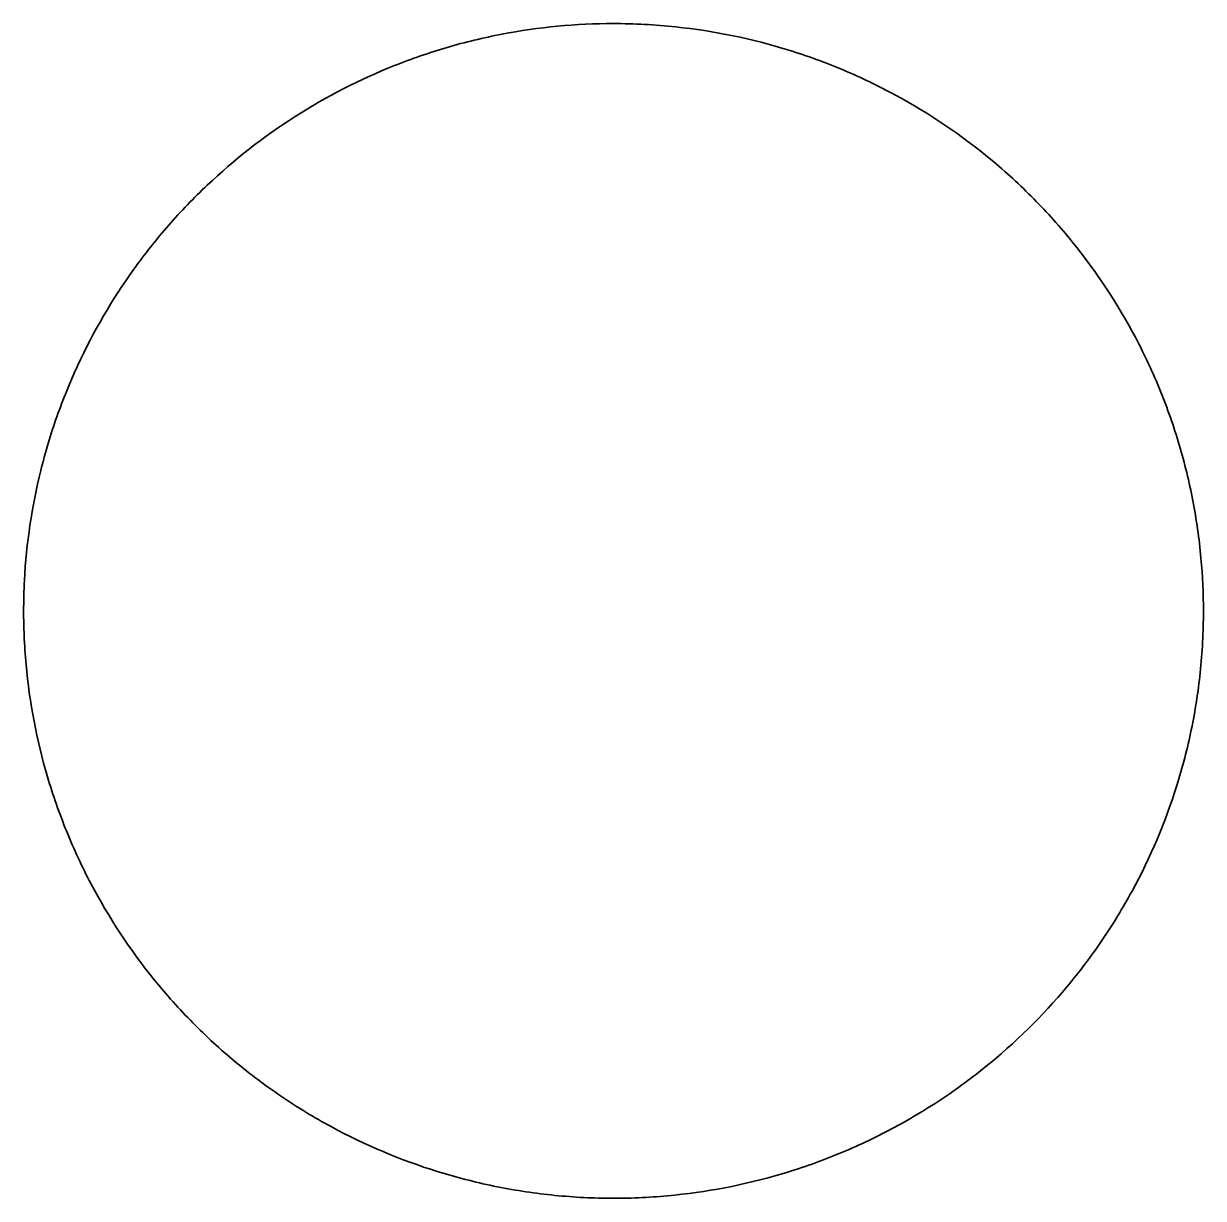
# Model space of a CAD drawing. Header units: millimetres. Extents: x 0 to 2650, y -1173 to 718.
# Drawn here: x 686.43 to 723.43, y -716.39 to -679.55 of the extents above; entities that cross this region are included whole.
import ezdxf

# ---------------------------------------------------------------- set-up
doc = ezdxf.new("R2010")
doc.units = ezdxf.units.MM
doc.layers.add('Blocks', color=7, linetype='Continuous')
doc.layers.add('Blocks$Inner', color=7, linetype='Continuous', lineweight=25, true_color=0x007f00)
doc.layers.add('Blocks$Outline', color=7, linetype='Continuous', lineweight=35, true_color=0xff3f3f)

# ---------------------------------------------------------------- blocks, each defined once
blk = doc.blocks.new('Balcony Lounge Bench Top')
at = {"layer": 'Blocks$Inner'}
for points, knots in [([(393.934, -2.194), (393.378, -2.194), (392.821, -2.22), (392.262, -2.271), (391.96, -2.298), (391.657, -2.333), (391.357, -2.376), (391.057, -2.419), (390.759, -2.468), (390.463, -2.525), (389.871, -2.639), (389.287, -2.782), (388.711, -2.953), (388.136, -3.123), (387.568, -3.322), (387.009, -3.55), (386.73, -3.663), (386.453, -3.784), (386.177, -3.912), (385.902, -4.041), (385.629, -4.176), (385.36, -4.318), (384.288, -4.884), (383.285, -5.547), (382.35, -6.306), (381.882, -6.685), (381.432, -7.088), (380.999, -7.516), (380.783, -7.73), (380.571, -7.95), (380.366, -8.174), (380.162, -8.397), (379.963, -8.625), (379.77, -8.858), (379, -9.787), (378.325, -10.784), (377.748, -11.849), (377.459, -12.381), (377.194, -12.934), (376.958, -13.493), (376.723, -14.052), (376.516, -14.62), (376.338, -15.195), (375.981, -16.346), (375.736, -17.529), (375.608, -18.744)], [244.843465, 244.843465, 244.843465, 244.843465, 247.293494, 247.293494, 247.293494, 248.628593, 248.628593, 248.628593, 249.95699, 249.95699, 249.95699, 252.599198, 252.599198, 252.599198, 255.242162, 255.242162, 255.242162, 256.571519, 256.571519, 256.571519, 257.906477, 257.906477, 257.906477, 263.202256, 263.202256, 263.202256, 265.856897, 265.856897, 265.856897, 267.19141, 267.19141, 267.19141, 268.517938, 268.517938, 268.517938, 273.810081, 273.810081, 273.810081, 276.476196, 276.476196, 276.476196, 279.123364, 279.123364, 279.123364, 284.428185, 284.428185, 284.428185, 284.428185]), ([(412.232, -22.648), (412.296, -22.041), (412.331, -21.433), (412.335, -20.823), (412.339, -20.214), (412.313, -19.606), (412.258, -19), (412.147, -17.792), (411.921, -16.607), (411.578, -15.444), (411.407, -14.861), (411.205, -14.281), (410.977, -13.719), (410.75, -13.158), (410.496, -12.61), (410.215, -12.074), (409.935, -11.54), (409.63, -11.021), (409.3, -10.517), (408.967, -10.009), (408.61, -9.518), (408.229, -9.046), (407.469, -8.103), (406.625, -7.244), (405.697, -6.469), (405.234, -6.082), (404.754, -5.719), (404.256, -5.379), (404.005, -5.209), (403.75, -5.044), (403.491, -4.886), (403.233, -4.728), (402.971, -4.577), (402.706, -4.432), (401.648, -3.855), (400.545, -3.388), (399.397, -3.029), (399.109, -2.939), (398.819, -2.856), (398.528, -2.78), (398.235, -2.704), (397.939, -2.635), (397.643, -2.574), (397.053, -2.452), (396.459, -2.359), (395.86, -2.296), (395.22, -2.228), (394.578, -2.194), (393.934, -2.194)], [213.766707, 213.766707, 213.766707, 213.766707, 215.596551, 215.596551, 215.596551, 217.422618, 217.422618, 217.422618, 221.055438, 221.055438, 221.055438, 222.885379, 222.885379, 222.885379, 224.70135, 224.70135, 224.70135, 226.513337, 226.513337, 226.513337, 228.338755, 228.338755, 228.338755, 231.977081, 231.977081, 231.977081, 233.793999, 233.793999, 233.793999, 234.709458, 234.709458, 234.709458, 235.622139, 235.622139, 235.622139, 239.251825, 239.251825, 239.251825, 240.162239, 240.162239, 240.162239, 241.077814, 241.077814, 241.077814, 242.897339, 242.897339, 242.897339, 244.843465, 244.843465, 244.843465, 244.843465]), ([(375.505, -20.694), (375.505, -21.875), (375.616, -23.043), (375.949, -24.775), (376.088, -25.35), (376.418, -26.474), (376.608, -27.025), (377.254, -28.646), (377.785, -29.686), (379.053, -31.672), (379.772, -32.59), (380.97, -33.856), (381.389, -34.26), (382.269, -35.03), (382.733, -35.397), (384.158, -36.421), (385.161, -37.006), (386.744, -37.738), (387.284, -37.958), (388.392, -38.348), (388.954, -38.516), (390.649, -38.936), (391.796, -39.107), (393.285, -39.186), (393.612, -39.194), (393.939, -39.194)], [144.169109, 144.169109, 144.169109, 144.169109, 149.295618, 149.295618, 151.858872, 151.858872, 154.422126, 154.422126, 159.548634, 159.548634, 164.675143, 164.675143, 167.238397, 167.238397, 169.801651, 169.801651, 174.92816, 174.92816, 177.491414, 177.491414, 180.054668, 180.054668, 185.181177, 185.181177, 186.611449, 186.611449, 186.611449, 186.611449]), ([(393.939, -39.194), (394.191, -39.194), (394.444, -39.189), (394.696, -39.178), (394.997, -39.166), (395.297, -39.146), (395.597, -39.119), (396.794, -39.009), (397.97, -38.784), (399.123, -38.443), (399.413, -38.358), (399.7, -38.265), (399.985, -38.165), (400.271, -38.065), (400.555, -37.958), (400.835, -37.844), (401.393, -37.617), (401.938, -37.363), (402.471, -37.083), (403.539, -36.52), (404.542, -35.859), (405.482, -35.098), (405.952, -34.717), (406.403, -34.312), (406.834, -33.886), (407.262, -33.463), (407.669, -33.02), (408.054, -32.557), (408.44, -32.093), (408.802, -31.611), (409.141, -31.111), (409.481, -30.609), (409.8, -30.085), (410.089, -29.552), (410.666, -28.488), (411.135, -27.377), (411.495, -26.22), (411.676, -25.639), (411.828, -25.05), (411.951, -24.454), (412.075, -23.857), (412.168, -23.255), (412.232, -22.648)], [186.611449, 186.611449, 186.611449, 186.611449, 187.374404, 187.374404, 187.374404, 188.284753, 188.284753, 188.284753, 191.914034, 191.914034, 191.914034, 192.826587, 192.826587, 192.826587, 193.741909, 193.741909, 193.741909, 195.558534, 195.558534, 195.558534, 199.196217, 199.196217, 199.196217, 201.021321, 201.021321, 201.021321, 202.833015, 202.833015, 202.833015, 204.648719, 204.648719, 204.648719, 206.478426, 206.478426, 206.478426, 210.11091, 210.11091, 210.11091, 211.936891, 211.936891, 211.936891, 213.766707, 213.766707, 213.766707, 213.766707])]:
    blk.add_open_spline(points, degree=3, knots=knots, dxfattribs=at)
blk.add_open_spline([(375.608, -18.744), (375.539, -19.396), (375.505, -20.046), (375.505, -20.694)], degree=3, dxfattribs=at)
at = {"layer": 'Blocks$Outline'}
blk.add_open_spline([(375.608, -18.744), (375.736, -17.529), (375.981, -16.346), (376.338, -15.195), (376.516, -14.62), (376.723, -14.052), (376.958, -13.493), (377.194, -12.934), (377.459, -12.381), (377.748, -11.849), (378.325, -10.784), (379, -9.787), (379.77, -8.858), (379.963, -8.625), (380.162, -8.397), (380.366, -8.174), (380.571, -7.95), (380.783, -7.73), (380.999, -7.516), (381.432, -7.088), (381.882, -6.685), (382.35, -6.306), (383.285, -5.547), (384.288, -4.884), (385.36, -4.318), (385.629, -4.176), (385.902, -4.041), (386.177, -3.912), (386.453, -3.784), (386.73, -3.663), (387.009, -3.55), (387.568, -3.322), (388.136, -3.123), (388.711, -2.953), (389.287, -2.782), (389.871, -2.639), (390.463, -2.525), (390.759, -2.468), (391.057, -2.419), (391.357, -2.376), (391.657, -2.333), (391.96, -2.298), (392.262, -2.271), (392.821, -2.22), (393.378, -2.194), (393.934, -2.194), (394.578, -2.194), (395.22, -2.228), (395.86, -2.296), (396.459, -2.359), (397.053, -2.452), (397.643, -2.574), (397.939, -2.635), (398.235, -2.704), (398.528, -2.78), (398.819, -2.856), (399.109, -2.939), (399.397, -3.029), (400.545, -3.388), (401.648, -3.855), (402.706, -4.432), (402.971, -4.577), (403.233, -4.728), (403.491, -4.886), (403.75, -5.044), (404.005, -5.209), (404.256, -5.379), (404.754, -5.719), (405.234, -6.082), (405.697, -6.469), (406.625, -7.244), (407.469, -8.103), (408.229, -9.046), (408.61, -9.518), (408.967, -10.009), (409.3, -10.517), (409.63, -11.021), (409.935, -11.54), (410.215, -12.074), (410.496, -12.61), (410.75, -13.158), (410.977, -13.719), (411.205, -14.281), (411.407, -14.861), (411.578, -15.444), (411.921, -16.607), (412.147, -17.792), (412.258, -19), (412.313, -19.606), (412.339, -20.214), (412.335, -20.823), (412.331, -21.433), (412.296, -22.041), (412.232, -22.648), (412.168, -23.255), (412.075, -23.857), (411.951, -24.454), (411.828, -25.05), (411.676, -25.639), (411.495, -26.22), (411.135, -27.377), (410.666, -28.488), (410.089, -29.552), (409.8, -30.085), (409.481, -30.609), (409.141, -31.111), (408.802, -31.611), (408.44, -32.093), (408.054, -32.557), (407.669, -33.02), (407.262, -33.463), (406.834, -33.886), (406.403, -34.312), (405.952, -34.717), (405.482, -35.098), (404.542, -35.859), (403.539, -36.52), (402.471, -37.083), (401.938, -37.363), (401.393, -37.617), (400.835, -37.844), (400.555, -37.958), (400.271, -38.065), (399.985, -38.165), (399.7, -38.265), (399.413, -38.358), (399.123, -38.443), (397.97, -38.784), (396.794, -39.009), (395.597, -39.119), (395.297, -39.146), (394.997, -39.166), (394.696, -39.178), (394.444, -39.189), (394.191, -39.194), (393.939, -39.194), (393.612, -39.194), (393.285, -39.186), (391.796, -39.107), (390.649, -38.936), (388.954, -38.516), (388.392, -38.348), (387.284, -37.958), (386.744, -37.738), (385.161, -37.006), (384.158, -36.421), (382.733, -35.397), (382.269, -35.03), (381.389, -34.26), (380.97, -33.856), (379.772, -32.59), (379.053, -31.672), (377.785, -29.686), (377.254, -28.646), (376.608, -27.025), (376.418, -26.474), (376.088, -25.35), (375.949, -24.775), (375.616, -23.043), (375.505, -21.875), (375.505, -20.694), (375.505, -20.046), (375.539, -19.396), (375.608, -18.744)], degree=3, knots=[-284.428185, -284.428185, -284.428185, -284.428185, -279.123364, -279.123364, -279.123364, -276.476196, -276.476196, -276.476196, -273.810081, -273.810081, -273.810081, -268.517938, -268.517938, -268.517938, -267.19141, -267.19141, -267.19141, -265.856897, -265.856897, -265.856897, -263.202256, -263.202256, -263.202256, -257.906477, -257.906477, -257.906477, -256.571519, -256.571519, -256.571519, -255.242162, -255.242162, -255.242162, -252.599198, -252.599198, -252.599198, -249.95699, -249.95699, -249.95699, -248.628593, -248.628593, -248.628593, -247.293494, -247.293494, -247.293494, -244.843465, -244.843465, -244.843465, -242.897339, -242.897339, -242.897339, -241.077814, -241.077814, -241.077814, -240.162239, -240.162239, -240.162239, -239.251825, -239.251825, -239.251825, -235.622139, -235.622139, -235.622139, -234.709458, -234.709458, -234.709458, -233.793999, -233.793999, -233.793999, -231.977081, -231.977081, -231.977081, -228.338755, -228.338755, -228.338755, -226.513337, -226.513337, -226.513337, -224.70135, -224.70135, -224.70135, -222.885379, -222.885379, -222.885379, -221.055438, -221.055438, -221.055438, -217.422618, -217.422618, -217.422618, -215.596551, -215.596551, -215.596551, -213.766707, -213.766707, -213.766707, -211.936891, -211.936891, -211.936891, -210.11091, -210.11091, -210.11091, -206.478426, -206.478426, -206.478426, -204.648719, -204.648719, -204.648719, -202.833015, -202.833015, -202.833015, -201.021321, -201.021321, -201.021321, -199.196217, -199.196217, -199.196217, -195.558534, -195.558534, -195.558534, -193.741909, -193.741909, -193.741909, -192.826587, -192.826587, -192.826587, -191.914034, -191.914034, -191.914034, -188.284753, -188.284753, -188.284753, -187.374404, -187.374404, -187.374404, -186.611449, -186.611449, -186.611449, -185.181177, -185.181177, -180.054668, -180.054668, -177.491414, -177.491414, -174.92816, -174.92816, -169.801651, -169.801651, -167.238397, -167.238397, -164.675143, -164.675143, -159.548634, -159.548634, -154.422126, -154.422126, -151.858872, -151.858872, -149.295618, -149.295618, -144.169109, -144.169109, -144.169109, -142.214092, -142.214092, -142.214092, -142.214092], dxfattribs=at)

msp = doc.modelspace()

# ---------------------------------------------------------------- block references
at = {"layer": 'Blocks', "rotation": 270.0000000000026}
msp.add_blockref('Balcony Lounge Bench Top', (725.626, -304.048), dxfattribs=at)

doc.saveas('drawing.dxf')
